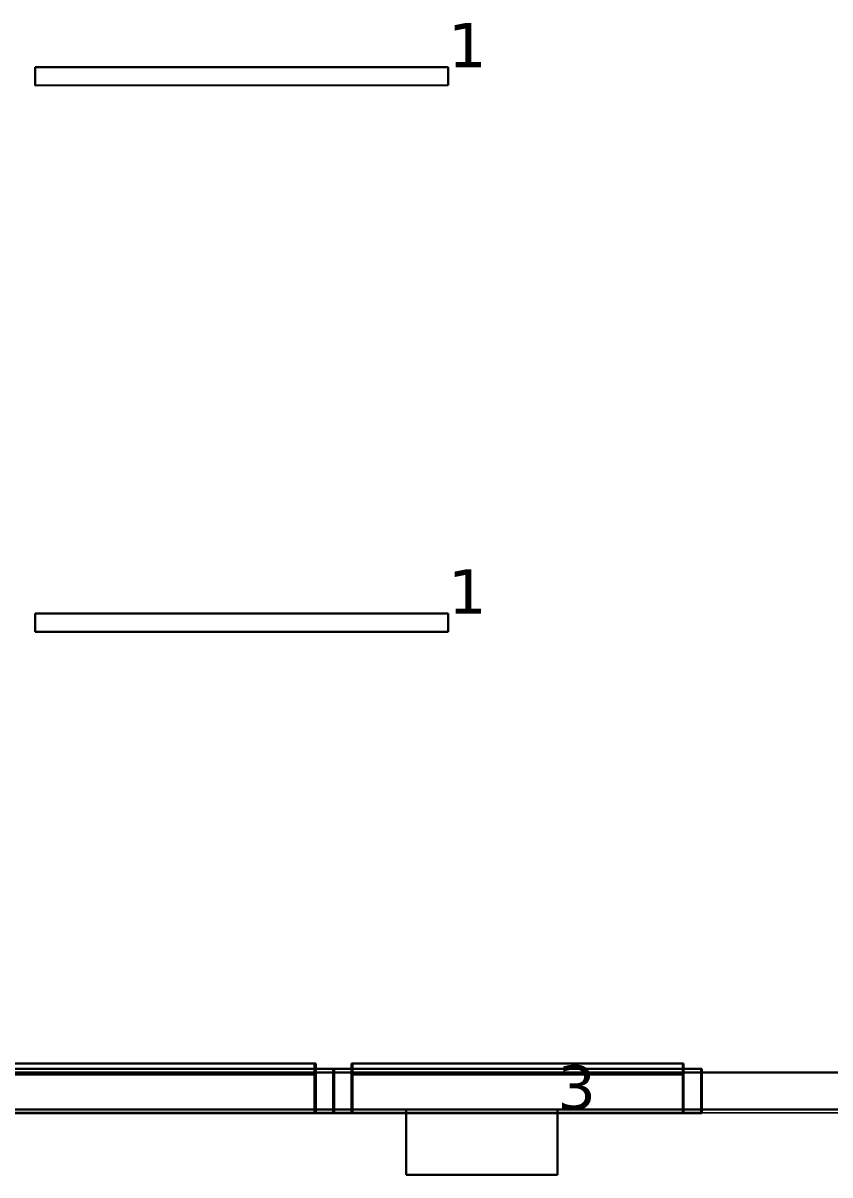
# Model space of a CAD drawing. Header units: inches. Extents: x 28 to 141, y 59 to 110.
# Drawn here: x 76.828 to 80.119, y 84.332 to 89.029 of the extents above; entities that cross this region are included whole.
import ezdxf

# ---------------------------------------------------------------- set-up
doc = ezdxf.new("R2010")
doc.units = ezdxf.units.IN
doc.header["$MEASUREMENT"] = 0
for name, color, linetype, true_color in [('DLX_BLD0_APERT', 7, 'Continuous', 0x969696), ('DLX_BLD0_CALC', 3, 'Continuous', 0x00ff00), ('DLX_BLD0_CONT', 7, 'Continuous', 0x969696), ('DLX_BLD0_LUM', 7, 'Continuous', 0xffd400), ('DLX_BLD0_LUMKEY_IDX', 7, 'Continuous', 0x969696), ('DLX_BLD0_ROOF', 7, 'Continuous', 0x7f7f7f), ('DLX_BLD1_APERT', 7, 'Continuous', 0x969696), ('DLX_BLD1_CALC', 3, 'Continuous', 0x00ff00), ('DLX_BLD1_LUM', 7, 'Continuous', 0xffd400), ('DLX_BLD1_LUMKEY_IDX', 7, 'Continuous', 0x969696)]:
    doc.layers.add(name, color=color, linetype=linetype, true_color=true_color)
doc.styles.add('TableTextStyle', font='')
doc.styles.get('TableTextStyle').set_extended_font_data('VERDANA.TTF')

msp = doc.modelspace()

# ---------------------------------------------------------------- linework, layer by layer
at = {"layer": 'DLX_BLD0_APERT'}
for points in [[(76.668, 84.7868, 0), (78.0169, 84.7868, 0)], [(78.0169, 84.7868, 0), (76.668, 84.7868, 0)], [(76.668, 84.7868, 0), (78.0169, 84.7868, 0)], [(78.0169, 84.7868, 0), (76.668, 84.7868, 0)], [(78.0169, 84.7868, 0), (78.0169, 84.7643, 0)], [(78.0169, 84.7868, 0), (78.0169, 84.7868, 0)], [(78.0169, 84.7643, 0), (78.0169, 84.7868, 0)], [(78.0169, 84.7868, 0), (78.0169, 84.7868, 0)], [(78.0169, 84.7868, 0), (78.0169, 84.7643, 0)], [(78.0169, 84.7643, 0), (78.0169, 84.7868, 0)], [(78.1669, 84.7868, 0), (79.518, 84.7868, 0)], [(78.1669, 84.7643, 0), (78.1669, 84.7868, 0)], [(79.518, 84.7868, 0), (78.1669, 84.7868, 0)], [(78.1669, 84.7868, 0), (78.1669, 84.7868, 0)], [(78.1669, 84.7868, 0), (79.518, 84.7868, 0)], [(78.1669, 84.7643, 0), (78.1669, 84.7868, 0)], [(78.1669, 84.7868, 0), (78.1669, 84.7868, 0)], [(78.1669, 84.7868, 0), (78.1669, 84.7643, 0)], [(79.518, 84.7868, 0), (78.1669, 84.7868, 0)], [(78.1669, 84.7868, 0), (78.1669, 84.7643, 0)], [(79.518, 84.7868, 0), (79.518, 84.7643, 0)], [(79.518, 84.7868, 0), (79.518, 84.7868, 0)], [(79.518, 84.7643, 0), (79.518, 84.7868, 0)], [(79.518, 84.7868, 0), (79.518, 84.7868, 0)], [(79.518, 84.7868, 0), (79.518, 84.7643, 0)], [(79.518, 84.7643, 0), (79.518, 84.7868, 0)], [(78.0919, 84.7643, 0), (76.593, 84.7643, 0)], [(76.593, 84.7643, 0), (78.0919, 84.7643, 0)], [(78.0169, 84.7643, 0), (76.668, 84.7643, 0)], [(76.668, 84.7643, 0), (78.0169, 84.7643, 0)], [(76.668, 84.7643, 0), (78.0169, 84.7643, 0)], [(78.0169, 84.7643, 0), (76.668, 84.7643, 0)], [(76.668, 84.7418, 0), (78.0169, 84.7418, 0)], [(78.0169, 84.7418, 0), (76.668, 84.7418, 0)], [(78.0169, 84.7418, 0), (76.668, 84.7418, 0)], [(76.668, 84.7418, 0), (78.0169, 84.7418, 0)], [(78.0169, 84.7418, 0), (76.668, 84.7418, 0)], [(76.668, 84.7418, 0), (78.0169, 84.7418, 0)], [(78.0169, 84.7418, 0), (78.0169, 84.7643, 0)], [(78.0169, 84.7643, 0), (78.0919, 84.7643, 0)], [(78.0169, 84.7643, 0), (78.0169, 84.7643, 0)], [(78.0919, 84.7643, 0), (78.0169, 84.7643, 0)], [(78.0169, 84.7643, 0), (78.0169, 84.7418, 0)], [(78.0169, 84.7418, 0), (78.0169, 84.7643, 0)], [(78.0169, 84.7643, 0), (78.0169, 84.7643, 0)], [(78.0169, 84.7643, 0), (78.0169, 84.7418, 0)], [(78.0169, 84.7643, 0), (78.0169, 84.7418, 0)], [(78.0169, 84.7643, 0), (78.0169, 84.7643, 0)], [(78.0169, 84.7643, 0), (78.0169, 84.7643, 0)], [(78.0169, 84.7643, 0), (78.0169, 84.7418, 0)], [(78.0169, 84.7418, 0), (78.0169, 84.7643, 0)], [(78.0169, 84.7418, 0), (78.0169, 84.7643, 0)], [(78.0169, 84.5839, 0), (78.0169, 84.7418, 0)], [(78.0169, 84.7418, 0), (78.0169, 84.5839, 0)], [(78.0169, 84.7418, 0), (78.0169, 84.7418, 0)], [(78.0169, 84.7418, 0), (78.0169, 84.5839, 0)], [(78.0169, 84.5839, 0), (78.0169, 84.7418, 0)], [(78.0169, 84.7418, 0), (78.0169, 84.7418, 0)], [(78.0169, 84.7418, 0), (78.0169, 84.7418, 0)], [(78.0169, 84.7418, 0), (78.0169, 84.7418, 0)], [(78.0919, 84.5839, 0), (78.0919, 84.7643, 0)], [(78.0919, 84.7643, 0), (78.0919, 84.7643, 0)], [(78.0919, 84.7643, 0), (78.0919, 84.5839, 0)], [(78.0919, 84.5839, 0), (78.0919, 84.7643, 0)], [(78.0919, 84.7643, 0), (78.0919, 84.5839, 0)], [(78.0919, 84.7643, 0), (78.0919, 84.7643, 0)], [(79.593, 84.7643, 0), (78.0919, 84.7643, 0)], [(78.0919, 84.7643, 0), (78.0919, 84.5839, 0)], [(78.0919, 84.7643, 0), (78.0919, 84.7643, 0)], [(78.0919, 84.7643, 0), (78.0919, 84.5839, 0)], [(78.0919, 84.5839, 0), (78.0919, 84.7643, 0)], [(78.0919, 84.5839, 0), (78.0919, 84.7643, 0)], [(78.0919, 84.7643, 0), (78.1669, 84.7643, 0)], [(78.1669, 84.7643, 0), (78.0919, 84.7643, 0)], [(78.0919, 84.7643, 0), (78.0919, 84.7643, 0)], [(78.0919, 84.7643, 0), (79.593, 84.7643, 0)], [(78.1669, 84.7643, 0), (78.1669, 84.7418, 0)], [(79.518, 84.7643, 0), (78.1669, 84.7643, 0)], [(78.1669, 84.7643, 0), (78.1669, 84.7643, 0)], [(78.1669, 84.7418, 0), (78.1669, 84.7643, 0)], [(78.1669, 84.7643, 0), (79.518, 84.7643, 0)], [(78.1669, 84.7418, 0), (78.1669, 84.7643, 0)], [(78.1669, 84.7643, 0), (78.1669, 84.7643, 0)], [(78.1669, 84.7643, 0), (78.1669, 84.7418, 0)], [(78.1669, 84.7418, 0), (78.1669, 84.7643, 0)], [(78.1669, 84.7643, 0), (78.1669, 84.7643, 0)], [(78.1669, 84.7643, 0), (79.518, 84.7643, 0)], [(79.518, 84.7643, 0), (78.1669, 84.7643, 0)], [(78.1669, 84.7643, 0), (78.1669, 84.7418, 0)], [(78.1669, 84.7643, 0), (78.1669, 84.7643, 0)], [(78.1669, 84.7643, 0), (78.1669, 84.7418, 0)], [(78.1669, 84.7418, 0), (78.1669, 84.7643, 0)], [(78.1669, 84.7418, 0), (78.1669, 84.5839, 0)], [(78.1669, 84.7418, 0), (79.518, 84.7418, 0)], [(78.1669, 84.5839, 0), (78.1669, 84.7418, 0)], [(78.1669, 84.7418, 0), (78.1669, 84.7418, 0)], [(78.1669, 84.7418, 0), (78.1669, 84.5839, 0)], [(78.1669, 84.5839, 0), (78.1669, 84.7418, 0)], [(79.518, 84.7418, 0), (78.1669, 84.7418, 0)], [(78.1669, 84.7418, 0), (78.1669, 84.7418, 0)], [(79.518, 84.7418, 0), (78.1669, 84.7418, 0)], [(78.1669, 84.7418, 0), (78.1669, 84.7418, 0)], [(78.1669, 84.7418, 0), (79.518, 84.7418, 0)], [(79.518, 84.7418, 0), (78.1669, 84.7418, 0)], [(78.1669, 84.7418, 0), (79.518, 84.7418, 0)], [(78.1669, 84.7418, 0), (78.1669, 84.7418, 0)], [(79.518, 84.7418, 0), (79.518, 84.7643, 0)], [(79.518, 84.7643, 0), (79.593, 84.7643, 0)], [(79.518, 84.7643, 0), (79.518, 84.7643, 0)], [(79.593, 84.7643, 0), (79.518, 84.7643, 0)], [(79.518, 84.7643, 0), (79.518, 84.7418, 0)], [(79.518, 84.7418, 0), (79.518, 84.7643, 0)], [(79.518, 84.7643, 0), (79.518, 84.7643, 0)], [(79.518, 84.7643, 0), (79.518, 84.7418, 0)], [(79.518, 84.7643, 0), (79.518, 84.7418, 0)], [(79.518, 84.7643, 0), (79.518, 84.7643, 0)], [(79.518, 84.7643, 0), (79.518, 84.7643, 0)], [(79.518, 84.7643, 0), (79.518, 84.7418, 0)], [(79.518, 84.7418, 0), (79.518, 84.7643, 0)], [(79.518, 84.7418, 0), (79.518, 84.7643, 0)], [(79.518, 84.5839, 0), (79.518, 84.7418, 0)], [(79.518, 84.7418, 0), (79.518, 84.5839, 0)], [(79.518, 84.7418, 0), (79.518, 84.7418, 0)], [(79.518, 84.7418, 0), (79.518, 84.5839, 0)], [(79.518, 84.5839, 0), (79.518, 84.7418, 0)], [(79.518, 84.7418, 0), (79.518, 84.7418, 0)], [(79.518, 84.7418, 0), (79.518, 84.7418, 0)], [(79.518, 84.7418, 0), (79.518, 84.7418, 0)], [(79.593, 84.5839, 0), (79.593, 84.7643, 0)], [(79.593, 84.7643, 0), (79.593, 84.7643, 0)], [(79.593, 84.7643, 0), (79.593, 84.5839, 0)], [(79.593, 84.5839, 0), (79.593, 84.7643, 0)], [(79.593, 84.7643, 0), (79.593, 84.5839, 0)], [(79.593, 84.7643, 0), (79.593, 84.7643, 0)], [(76.593, 84.5838, 0), (78.0919, 84.5839, 0)], [(78.0919, 84.5839, 0), (76.593, 84.5838, 0)], [(76.668, 84.5838, 0), (78.0169, 84.5839, 0)], [(78.0169, 84.5839, 0), (76.668, 84.5838, 0)], [(78.0919, 84.5839, 0), (78.0169, 84.5839, 0)], [(78.0169, 84.5839, 0), (78.0169, 84.5839, 0)], [(78.0169, 84.5839, 0), (78.0919, 84.5839, 0)], [(78.0169, 84.5839, 0), (78.0169, 84.5839, 0)], [(78.0919, 84.5839, 0), (78.0919, 84.5839, 0)], [(78.0919, 84.5839, 0), (78.0919, 84.5839, 0)], [(78.0919, 84.5839, 0), (79.593, 84.5839, 0)], [(78.0919, 84.5839, 0), (78.0919, 84.5839, 0)], [(78.1669, 84.5839, 0), (78.0919, 84.5839, 0)], [(79.593, 84.5839, 0), (78.0919, 84.5839, 0)], [(78.0919, 84.5839, 0), (78.0919, 84.5839, 0)], [(78.0919, 84.5839, 0), (78.1669, 84.5839, 0)], [(78.1669, 84.5839, 0), (78.1669, 84.5839, 0)], [(78.1669, 84.5839, 0), (79.518, 84.5839, 0)], [(79.518, 84.5839, 0), (78.1669, 84.5839, 0)], [(78.1669, 84.5839, 0), (78.1669, 84.5839, 0)], [(79.593, 84.5839, 0), (79.518, 84.5839, 0)], [(79.518, 84.5839, 0), (79.518, 84.5839, 0)], [(79.518, 84.5839, 0), (79.593, 84.5839, 0)], [(79.518, 84.5839, 0), (79.518, 84.5839, 0)], [(79.593, 84.5839, 0), (79.593, 84.5839, 0)], [(79.593, 84.5839, 0), (79.593, 84.5839, 0)]]:
    msp.add_polyline3d(points, dxfattribs=at)
at = {"layer": 'DLX_BLD0_CALC'}
for points in [[(78.0169, 84.7868, 0), (76.668, 84.7868, 0)], [(76.668, 84.7868, 0), (78.0169, 84.7868, 0)], [(78.0169, 84.7643, 0), (78.0169, 84.7868, 0)], [(78.0169, 84.7868, 0), (78.0169, 84.7643, 0)], [(78.1669, 84.7868, 0), (78.1669, 84.7643, 0)], [(79.518, 84.7868, 0), (78.1669, 84.7868, 0)], [(78.1669, 84.7643, 0), (78.1669, 84.7868, 0)], [(78.1669, 84.7868, 0), (79.518, 84.7868, 0)], [(79.518, 84.7643, 0), (79.518, 84.7868, 0)], [(79.518, 84.7868, 0), (79.518, 84.7643, 0)], [(76.593, 84.7493, 0), (78.0919, 84.7493, 0)], [(78.0919, 84.7643, 0), (78.0169, 84.7643, 0)], [(78.0169, 84.7643, 0), (78.0919, 84.7643, 0)], [(78.0919, 84.7493, 0), (78.0919, 84.7643, 0)], [(78.1669, 84.7643, 0), (78.0919, 84.7643, 0)], [(78.0919, 84.7643, 0), (78.0919, 84.7493, 0)], [(78.0919, 84.7643, 0), (78.1669, 84.7643, 0)], [(78.0919, 84.7493, 0), (79.593, 84.7493, 0)], [(79.593, 84.7643, 0), (79.518, 84.7643, 0)], [(79.518, 84.7643, 0), (79.593, 84.7643, 0)], [(79.593, 84.7493, 0), (79.593, 84.7643, 0)], [(79.593, 84.7643, 0), (79.593, 84.7493, 0)], [(79.593, 84.7493, 0), (81.2592, 84.7493, 0)]]:
    msp.add_polyline3d(points, dxfattribs=at)
at = {"layer": 'DLX_BLD0_CONT'}
for points in [[(28.3576, 84.7489, 0), (81.2592, 84.7493, 0)], [(38.5076, 84.5989, 0), (81.4002, 84.5989, 0)]]:
    msp.add_polyline3d(points, dxfattribs=at)
at = {"layer": 'DLX_BLD0_LUM'}
for points in [[(76.8775, 88.8486, 0), (78.5615, 88.8487, 0)], [(78.5615, 88.8487, 0), (76.8775, 88.8486, 0)], [(78.5615, 88.8487, 0), (76.8775, 88.8486, 0)], [(76.8775, 88.8486, 0), (78.5615, 88.8487, 0)], [(76.8775, 88.7746, 0), (76.8775, 88.8486, 0)], [(76.8775, 88.8486, 0), (76.8775, 88.8486, 0)], [(76.8775, 88.8486, 0), (76.8775, 88.7746, 0)], [(76.8775, 88.8486, 0), (76.8775, 88.8486, 0)], [(76.8775, 88.8486, 0), (76.8775, 88.7746, 0)], [(76.8775, 88.7746, 0), (76.8775, 88.8486, 0)], [(78.5615, 88.8487, 0), (78.5615, 88.8487, 0)], [(78.5615, 88.8487, 0), (78.5615, 88.7747, 0)], [(78.5615, 88.7747, 0), (78.5615, 88.8487, 0)], [(78.5615, 88.8487, 0), (78.5615, 88.8487, 0)], [(78.5615, 88.7747, 0), (78.5615, 88.8487, 0)], [(78.5615, 88.8487, 0), (78.5615, 88.7747, 0)], [(78.5615, 88.7747, 0), (76.8775, 88.7746, 0)], [(76.8775, 88.7746, 0), (78.5615, 88.7747, 0)], [(76.8775, 88.7746, 0), (78.5615, 88.7747, 0)], [(78.5615, 88.7747, 0), (76.8775, 88.7746, 0)], [(76.8775, 88.7746, 0), (76.8775, 88.7746, 0)], [(76.8775, 88.7746, 0), (76.8775, 88.7746, 0)], [(78.5615, 88.7747, 0), (78.5615, 88.7747, 0)], [(78.5615, 88.7747, 0), (78.5615, 88.7747, 0)], [(76.8775, 86.5467, 0), (76.8775, 86.6207, 0)], [(76.8775, 86.6207, 0), (76.8775, 86.6207, 0)], [(76.8775, 86.6207, 0), (76.8775, 86.5467, 0)], [(76.8775, 86.6207, 0), (78.5615, 86.6207, 0)], [(78.5615, 86.6207, 0), (76.8775, 86.6207, 0)], [(76.8775, 86.6207, 0), (76.8775, 86.6207, 0)], [(78.5615, 86.6207, 0), (76.8775, 86.6207, 0)], [(76.8775, 86.6207, 0), (76.8775, 86.5467, 0)], [(76.8775, 86.5467, 0), (76.8775, 86.6207, 0)], [(76.8775, 86.6207, 0), (78.5615, 86.6207, 0)], [(78.5615, 86.6207, 0), (78.5615, 86.6207, 0)], [(78.5615, 86.6207, 0), (78.5615, 86.5467, 0)], [(78.5615, 86.5467, 0), (78.5615, 86.6207, 0)], [(78.5615, 86.6207, 0), (78.5615, 86.6207, 0)], [(78.5615, 86.5467, 0), (78.5615, 86.6207, 0)], [(78.5615, 86.6207, 0), (78.5615, 86.5467, 0)], [(76.8775, 86.5467, 0), (76.8775, 86.5467, 0)], [(78.5615, 86.5467, 0), (76.8775, 86.5467, 0)], [(76.8775, 86.5467, 0), (76.8775, 86.5467, 0)], [(76.8775, 86.5467, 0), (78.5615, 86.5467, 0)], [(76.8775, 86.5467, 0), (78.5615, 86.5467, 0)], [(78.5615, 86.5467, 0), (76.8775, 86.5467, 0)], [(78.5615, 86.5467, 0), (78.5615, 86.5467, 0)], [(78.5615, 86.5467, 0), (78.5615, 86.5467, 0)]]:
    msp.add_polyline3d(points, dxfattribs=at)
at = {"layer": 'DLX_BLD0_ROOF'}
for points in [[(28.3576, 84.7489, 0), (81.2592, 84.7493, 0)], [(81.2592, 84.7493, 0), (28.3576, 84.7489, 0)], [(38.5076, 84.5989, 0), (81.4002, 84.5989, 0)], [(81.4002, 84.5989, 0), (38.5076, 84.5989, 0)], [(81.4002, 84.5989, 0), (38.5076, 84.5989, 0)], [(38.5076, 84.5989, 0), (81.4002, 84.5989, 0)]]:
    msp.add_polyline3d(points, dxfattribs=at)
at = {"layer": 'DLX_BLD1_APERT'}
for points in [[(78.0212, 84.7866, 0), (76.668, 84.7866, 0)], [(78.0212, 84.7866, 0), (76.668, 84.7866, 0)], [(76.668, 84.7866, 0), (78.0212, 84.7866, 0)], [(76.668, 84.7866, 0), (78.0212, 84.7866, 0)], [(78.0212, 84.7641, 0), (78.0212, 84.7866, 0)], [(78.0212, 84.7641, 0), (78.0212, 84.7866, 0)], [(78.0212, 84.7866, 0), (78.0212, 84.7866, 0)], [(78.0212, 84.7866, 0), (78.0212, 84.7641, 0)], [(78.0212, 84.7866, 0), (78.0212, 84.7866, 0)], [(78.0212, 84.7866, 0), (78.0212, 84.7641, 0)], [(79.5212, 84.7866, 0), (78.1712, 84.7866, 0)], [(78.1712, 84.7866, 0), (78.1712, 84.7641, 0)], [(79.5212, 84.7866, 0), (78.1712, 84.7866, 0)], [(78.1712, 84.7866, 0), (78.1712, 84.7866, 0)], [(78.1712, 84.7866, 0), (79.5212, 84.7866, 0)], [(78.1712, 84.7641, 0), (78.1712, 84.7866, 0)], [(78.1712, 84.7866, 0), (78.1712, 84.7866, 0)], [(78.1712, 84.7866, 0), (78.1712, 84.7641, 0)], [(78.1712, 84.7866, 0), (79.5212, 84.7866, 0)], [(78.1712, 84.7641, 0), (78.1712, 84.7866, 0)], [(79.5212, 84.7641, 0), (79.5212, 84.7866, 0)], [(79.5212, 84.7641, 0), (79.5212, 84.7866, 0)], [(79.5212, 84.7866, 0), (79.5212, 84.7866, 0)], [(79.5212, 84.7866, 0), (79.5212, 84.7641, 0)], [(79.5212, 84.7866, 0), (79.5212, 84.7866, 0)], [(79.5212, 84.7866, 0), (79.5212, 84.7641, 0)], [(78.0962, 84.7641, 0), (76.593, 84.7641, 0)], [(76.593, 84.7641, 0), (78.0962, 84.7641, 0)], [(78.0212, 84.7641, 0), (76.668, 84.7641, 0)], [(76.668, 84.7641, 0), (78.0212, 84.7641, 0)], [(76.668, 84.7641, 0), (78.0212, 84.7641, 0)], [(78.0212, 84.7641, 0), (76.668, 84.7641, 0)], [(76.668, 84.7416, 0), (78.0212, 84.7416, 0)], [(78.0212, 84.7416, 0), (76.668, 84.7416, 0)], [(78.0212, 84.7416, 0), (76.668, 84.7416, 0)], [(78.0212, 84.7416, 0), (76.668, 84.7416, 0)], [(76.668, 84.7416, 0), (78.0212, 84.7416, 0)], [(76.668, 84.7416, 0), (78.0212, 84.7416, 0)], [(78.0212, 84.7416, 0), (78.0212, 84.7641, 0)], [(78.0212, 84.7641, 0), (78.0962, 84.7641, 0)], [(78.0212, 84.7641, 0), (78.0212, 84.7641, 0)], [(78.0962, 84.7641, 0), (78.0212, 84.7641, 0)], [(78.0212, 84.7641, 0), (78.0212, 84.7416, 0)], [(78.0212, 84.7416, 0), (78.0212, 84.7641, 0)], [(78.0212, 84.7641, 0), (78.0212, 84.7641, 0)], [(78.0212, 84.7641, 0), (78.0212, 84.7416, 0)], [(78.0212, 84.7641, 0), (78.0212, 84.7641, 0)], [(78.0212, 84.7641, 0), (78.0212, 84.7416, 0)], [(78.0212, 84.7641, 0), (78.0212, 84.7641, 0)], [(78.0212, 84.7641, 0), (78.0212, 84.7416, 0)], [(78.0212, 84.7416, 0), (78.0212, 84.7641, 0)], [(78.0212, 84.7416, 0), (78.0212, 84.7641, 0)], [(78.0212, 84.5839, 0), (78.0212, 84.7416, 0)], [(78.0212, 84.7416, 0), (78.0212, 84.5839, 0)], [(78.0212, 84.7416, 0), (78.0212, 84.7416, 0)], [(78.0212, 84.7416, 0), (78.0212, 84.5839, 0)], [(78.0212, 84.5839, 0), (78.0212, 84.7416, 0)], [(78.0212, 84.7416, 0), (78.0212, 84.7416, 0)], [(78.0212, 84.7416, 0), (78.0212, 84.7416, 0)], [(78.0212, 84.7416, 0), (78.0212, 84.7416, 0)], [(78.0962, 84.5839, 0), (78.0962, 84.7641, 0)], [(78.0962, 84.7641, 0), (78.0962, 84.7641, 0)], [(78.0962, 84.7641, 0), (78.0962, 84.5839, 0)], [(78.0962, 84.5839, 0), (78.0962, 84.7641, 0)], [(78.0962, 84.7641, 0), (78.0962, 84.5839, 0)], [(78.0962, 84.7641, 0), (78.0962, 84.7641, 0)], [(79.5962, 84.7641, 0), (78.0962, 84.7641, 0)], [(78.0962, 84.7641, 0), (78.0962, 84.5839, 0)], [(78.0962, 84.7641, 0), (78.0962, 84.7641, 0)], [(78.0962, 84.7641, 0), (78.0962, 84.5839, 0)], [(78.0962, 84.5839, 0), (78.0962, 84.7641, 0)], [(78.0962, 84.5839, 0), (78.0962, 84.7641, 0)], [(78.0962, 84.7641, 0), (78.1712, 84.7641, 0)], [(78.1712, 84.7641, 0), (78.0962, 84.7641, 0)], [(78.0962, 84.7641, 0), (78.0962, 84.7641, 0)], [(78.0962, 84.7641, 0), (79.5962, 84.7641, 0)], [(78.1712, 84.7641, 0), (78.1712, 84.7416, 0)], [(79.5212, 84.7641, 0), (78.1712, 84.7641, 0)], [(78.1712, 84.7641, 0), (78.1712, 84.7641, 0)], [(78.1712, 84.7416, 0), (78.1712, 84.7641, 0)], [(78.1712, 84.7641, 0), (79.5212, 84.7641, 0)], [(78.1712, 84.7416, 0), (78.1712, 84.7641, 0)], [(78.1712, 84.7641, 0), (78.1712, 84.7641, 0)], [(78.1712, 84.7641, 0), (78.1712, 84.7416, 0)], [(78.1712, 84.7641, 0), (79.5212, 84.7641, 0)], [(78.1712, 84.7641, 0), (78.1712, 84.7641, 0)], [(78.1712, 84.7416, 0), (78.1712, 84.7641, 0)], [(79.5212, 84.7641, 0), (78.1712, 84.7641, 0)], [(78.1712, 84.7641, 0), (78.1712, 84.7416, 0)], [(78.1712, 84.7641, 0), (78.1712, 84.7641, 0)], [(78.1712, 84.7641, 0), (78.1712, 84.7416, 0)], [(78.1712, 84.7416, 0), (78.1712, 84.7641, 0)], [(78.1712, 84.7416, 0), (78.1712, 84.5839, 0)], [(78.1712, 84.7416, 0), (79.5212, 84.7416, 0)], [(78.1712, 84.5839, 0), (78.1712, 84.7416, 0)], [(78.1712, 84.7416, 0), (78.1712, 84.7416, 0)], [(78.1712, 84.7416, 0), (78.1712, 84.5839, 0)], [(78.1712, 84.5839, 0), (78.1712, 84.7416, 0)], [(79.5212, 84.7416, 0), (78.1712, 84.7416, 0)], [(78.1712, 84.7416, 0), (78.1712, 84.7416, 0)], [(79.5212, 84.7416, 0), (78.1712, 84.7416, 0)], [(79.5212, 84.7416, 0), (78.1712, 84.7416, 0)], [(78.1712, 84.7416, 0), (78.1712, 84.7416, 0)], [(78.1712, 84.7416, 0), (79.5212, 84.7416, 0)], [(78.1712, 84.7416, 0), (79.5212, 84.7416, 0)], [(78.1712, 84.7416, 0), (78.1712, 84.7416, 0)], [(79.5212, 84.7416, 0), (79.5212, 84.7641, 0)], [(79.5212, 84.7641, 0), (79.5962, 84.7641, 0)], [(79.5212, 84.7641, 0), (79.5212, 84.7641, 0)], [(79.5962, 84.7641, 0), (79.5212, 84.7641, 0)], [(79.5212, 84.7641, 0), (79.5212, 84.7416, 0)], [(79.5212, 84.7416, 0), (79.5212, 84.7641, 0)], [(79.5212, 84.7641, 0), (79.5212, 84.7641, 0)], [(79.5212, 84.7641, 0), (79.5212, 84.7416, 0)], [(79.5212, 84.7641, 0), (79.5212, 84.7641, 0)], [(79.5212, 84.7641, 0), (79.5212, 84.7416, 0)], [(79.5212, 84.7641, 0), (79.5212, 84.7641, 0)], [(79.5212, 84.7641, 0), (79.5212, 84.7416, 0)], [(79.5212, 84.7416, 0), (79.5212, 84.7641, 0)], [(79.5212, 84.7416, 0), (79.5212, 84.7641, 0)], [(79.5212, 84.5839, 0), (79.5212, 84.7416, 0)], [(79.5212, 84.7416, 0), (79.5212, 84.5839, 0)], [(79.5212, 84.7416, 0), (79.5212, 84.7416, 0)], [(79.5212, 84.7416, 0), (79.5212, 84.5839, 0)], [(79.5212, 84.5839, 0), (79.5212, 84.7416, 0)], [(79.5212, 84.7416, 0), (79.5212, 84.7416, 0)], [(79.5212, 84.7416, 0), (79.5212, 84.7416, 0)], [(79.5212, 84.7416, 0), (79.5212, 84.7416, 0)], [(79.5962, 84.5839, 0), (79.5962, 84.7641, 0)], [(79.5962, 84.7641, 0), (79.5962, 84.7641, 0)], [(79.5962, 84.7641, 0), (79.5962, 84.5839, 0)], [(79.5962, 84.5839, 0), (79.5962, 84.7641, 0)], [(79.5962, 84.7641, 0), (79.5962, 84.5839, 0)], [(79.5962, 84.7641, 0), (79.5962, 84.7641, 0)], [(76.593, 84.5839, 0), (78.0962, 84.5839, 0)], [(78.0962, 84.5839, 0), (76.593, 84.5839, 0)], [(76.668, 84.5839, 0), (78.0212, 84.5839, 0)], [(78.0212, 84.5839, 0), (76.668, 84.5839, 0)], [(78.0962, 84.5839, 0), (78.0212, 84.5839, 0)], [(78.0212, 84.5839, 0), (78.0212, 84.5839, 0)], [(78.0212, 84.5839, 0), (78.0962, 84.5839, 0)], [(78.0212, 84.5839, 0), (78.0212, 84.5839, 0)], [(78.0962, 84.5839, 0), (78.0962, 84.5839, 0)], [(78.0962, 84.5839, 0), (78.0962, 84.5839, 0)], [(78.0962, 84.5839, 0), (79.5962, 84.5839, 0)], [(78.0962, 84.5839, 0), (78.0962, 84.5839, 0)], [(78.1712, 84.5839, 0), (78.0962, 84.5839, 0)], [(79.5962, 84.5839, 0), (78.0962, 84.5839, 0)], [(78.0962, 84.5839, 0), (78.0962, 84.5839, 0)], [(78.0962, 84.5839, 0), (78.1712, 84.5839, 0)], [(78.1712, 84.5839, 0), (78.1712, 84.5839, 0)], [(78.1712, 84.5839, 0), (79.5212, 84.5839, 0)], [(79.5212, 84.5839, 0), (78.1712, 84.5839, 0)], [(78.1712, 84.5839, 0), (78.1712, 84.5839, 0)], [(79.5962, 84.5839, 0), (79.5212, 84.5839, 0)], [(79.5212, 84.5839, 0), (79.5212, 84.5839, 0)], [(79.5212, 84.5839, 0), (79.5962, 84.5839, 0)], [(79.5212, 84.5839, 0), (79.5212, 84.5839, 0)], [(79.5962, 84.5839, 0), (79.5962, 84.5839, 0)], [(79.5962, 84.5839, 0), (79.5962, 84.5839, 0)]]:
    msp.add_polyline3d(points, dxfattribs=at)
at = {"layer": 'DLX_BLD1_CALC'}
for points in [[(78.0212, 84.5857, 0), (76.668, 84.5861, 0)], [(78.0212, 84.5857, 0), (78.0212, 84.5839, 0)], [(78.0962, 84.5856, 0), (78.0212, 84.5857, 0)], [(78.0212, 84.5839, 0), (78.0212, 84.5857, 0)], [(78.0212, 84.5839, 0), (78.0962, 84.5839, 0)], [(78.0962, 84.5839, 0), (78.0212, 84.5839, 0)], [(78.0962, 84.5839, 0), (78.0962, 84.5856, 0)], [(78.1712, 84.5856, 0), (78.0962, 84.5856, 0)], [(78.0962, 84.5856, 0), (78.0962, 84.5839, 0)], [(78.0962, 84.5839, 0), (78.1712, 84.5839, 0)], [(78.1712, 84.5839, 0), (78.0962, 84.5839, 0)], [(78.1712, 84.5839, 0), (78.1712, 84.5856, 0)], [(79.5212, 84.5852, 0), (78.1712, 84.5856, 0)], [(78.1712, 84.5856, 0), (78.1712, 84.5839, 0)], [(79.5212, 84.5852, 0), (79.5212, 84.5839, 0)], [(79.5962, 84.5851, 0), (79.5212, 84.5852, 0)], [(79.5212, 84.5839, 0), (79.5212, 84.5852, 0)], [(79.5212, 84.5839, 0), (79.5962, 84.5839, 0)], [(79.5962, 84.5839, 0), (79.5212, 84.5839, 0)], [(79.5962, 84.5839, 0), (79.5962, 84.5851, 0)], [(81.4002, 84.5845, 0), (79.5962, 84.5851, 0)], [(79.5962, 84.5851, 0), (79.5962, 84.5839, 0)]]:
    msp.add_polyline3d(points, dxfattribs=at)
at = {"layer": 'DLX_BLD1_LUM'}
for points in [[(78.3899, 84.3319, 0), (78.3899, 84.5989, 0)], [(78.3899, 84.5989, 0), (78.3899, 84.5989, 0)], [(78.3899, 84.5989, 0), (78.3899, 84.3319, 0)], [(78.3899, 84.5989, 0), (79.0069, 84.5989, 0)], [(79.0069, 84.5989, 0), (78.3899, 84.5989, 0)], [(78.3899, 84.5989, 0), (78.3899, 84.5989, 0)], [(78.3899, 84.5989, 0), (78.3899, 84.3319, 0)], [(79.0069, 84.5989, 0), (78.3899, 84.5989, 0)], [(78.3899, 84.3319, 0), (78.3899, 84.5989, 0)], [(78.3899, 84.5989, 0), (79.0069, 84.5989, 0)], [(79.0069, 84.5989, 0), (79.0069, 84.3319, 0)], [(79.0069, 84.3319, 0), (79.0069, 84.5989, 0)], [(79.0069, 84.5989, 0), (79.0069, 84.5989, 0)], [(79.0069, 84.5989, 0), (79.0069, 84.5989, 0)], [(79.0069, 84.3319, 0), (79.0069, 84.5989, 0)], [(79.0069, 84.5989, 0), (79.0069, 84.3319, 0)], [(79.0069, 84.3319, 0), (78.3899, 84.3319, 0)], [(78.3899, 84.3319, 0), (78.3899, 84.3319, 0)], [(78.3899, 84.3319, 0), (79.0069, 84.3319, 0)], [(78.3899, 84.3319, 0), (78.3899, 84.3319, 0)], [(78.3899, 84.3319, 0), (79.0069, 84.3319, 0)], [(79.0069, 84.3319, 0), (78.3899, 84.3319, 0)], [(79.0069, 84.3319, 0), (79.0069, 84.3319, 0)], [(79.0069, 84.3319, 0), (79.0069, 84.3319, 0)]]:
    msp.add_polyline3d(points, dxfattribs=at)

# ---------------------------------------------------------------- texts
at = {"layer": 'DLX_BLD0_LUMKEY_IDX', "style": 'TableTextStyle'}
for p in [(78.5615, 88.8487), (78.5615, 86.6207)]:
    msp.add_text('1', height=0.18, dxfattribs=at).set_placement(p)
at = {"layer": 'DLX_BLD1_LUMKEY_IDX', "style": 'TableTextStyle'}
msp.add_text('3', height=0.18, dxfattribs=at).set_placement((79.0069, 84.5989))

doc.saveas('drawing.dxf')
